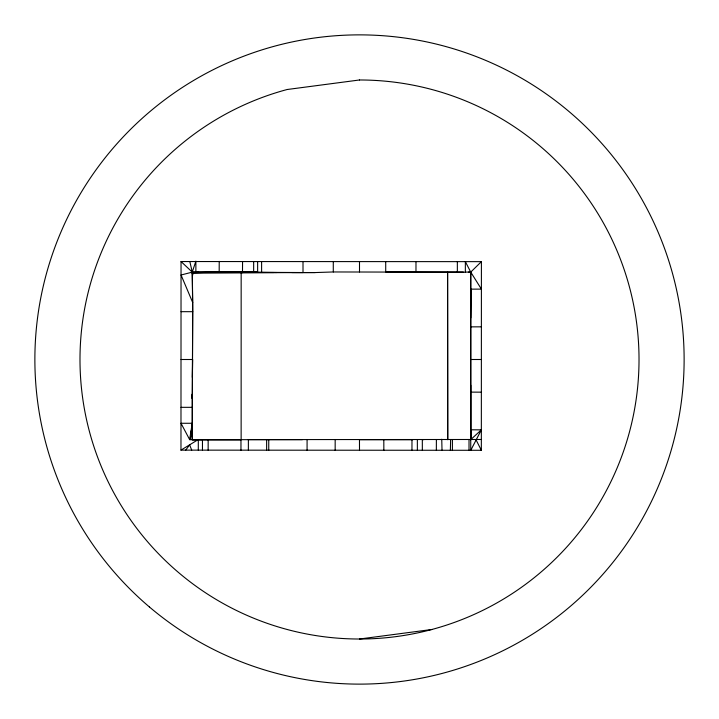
<?xml version="1.0" encoding="UTF-8"?>
<svg xmlns="http://www.w3.org/2000/svg" width="719" height="719" viewBox="0 0 719 719"><rect width="100%" height="100%" fill="white"/><g stroke="black" fill="none" stroke-linecap="round" stroke-linejoin="round"><path stroke-width="1.08" d="M180.972 450.13L181.044 261.536L481.406 261.644L481.335 450.292L180.972 450.13L198.3 439.534L202.461 439.543L202.461 450.166M302.375 439.668L192.261 439.668L192.71 302.546L192.261 272.133L189.834 261.545M192.728 311.687L192.243 272.088L195.883 261.168L195.874 272.168L192.261 272.133L181.053 275.009L192.71 302.546M240.964 450.229L240.973 439.606L189.636 439.597L180.999 423.275L192.243 423.275L189.636 439.597L240.973 439.624L192.261 439.668L192.234 394.048M241.135 439.668L241.162 272.825L244.217 272.258L303.005 272.537L303.005 261.644M248.37 450.229L248.379 439.606L481.344 439.489M261.608 272.501L261.608 261.608M266.632 450.247L266.641 439.633M268.744 450.256L268.753 439.633M307.076 450.301L307.085 439.668M192.216 272.843L315.156 272.564L333.283 271.962L333.283 261.662M335.162 450.328L335.171 439.695M359.5 271.971L359.5 261.671M415.977 271.962L415.986 261.671M452.404 450.364L452.413 439.57M469.013 450.364L469.022 439.57M470.738 271.998L470.738 439.704L470.738 271.998L468.581 272.034M208.142 450.175L208.168 439.48M257.645 261.608L257.627 272.249L253.654 272.24L253.672 261.608M411.96 450.364L411.978 439.677M436.352 450.274L436.379 439.552M276.734 272.519L219.178 272.016L219.223 261.383M465.355 272.097L470.738 272.106L481.406 261.644M242.564 261.59L242.483 272.186L195.424 272.088M470.738 317.942L471.125 289.146L481.406 289.119L470.738 272.106L465.355 261.653L465.355 272.213L333.283 271.962M192.243 398.533L192.719 311.687L181.044 311.678M192.333 377.349L192.665 359.509L181.026 359.5M450.364 450.364L450.633 439.695M273.705 272.528L192.162 272.789L192.243 272.088L181.044 261.536M189.636 439.597L192.261 433.827M481.353 429.854L470.72 439.66L471.053 429.791L481.353 429.854L470.738 450.364L470.738 385.204M185.7 450.139L189.636 444.836L191.712 450.148M359.5 639.02L431.84 629.493M253.654 272.24L192.243 272.088L192.746 275.026L192.35 273.535M192.162 272.789L219.178 272.016M196.323 271.989L198.363 271.944M192.261 439.668L198.309 439.552M385.717 261.671L385.717 271.962L463.351 272.061M471.134 326.857L481.406 326.839M291.851 272.546L315.156 272.564M471.098 359.5L481.397 359.5M180.999 407.331L192.243 407.331M412.805 439.731L359.473 439.713L359.5 450.346M231.77 272.195L257.627 272.249M471.089 392.125L481.379 392.161M398.991 271.962L405.795 271.998M423.913 439.668L422.323 439.552L422.341 450.274M475.906 439.543L481.335 450.292M441.754 439.237L442.014 450.112M417.353 439.597L417.371 450.319M383.811 439.722L383.847 450.355M192.252 394.47L192.27 398.668M457.347 261.653L457.356 271.944M447.658 272.222L447.721 439.156M447.542 271.953L447.73 439.713M198.3 439.534L198.3 450.157M191.182 430.726L191.182 432.964M359.5 79.98L287.16 89.507A279.52 279.52 0 0 0 145.382 539.169A279.52 279.52 0 0 0 612.831 477.632A279.52 279.52 0 0 0 359.5 79.98M149.372 606.935A324.62 324.62 0 0 0 678.853 417.757A324.62 324.62 0 0 0 250.275 53.799A324.62 324.62 0 0 0 149.372 606.935"/></g></svg>
